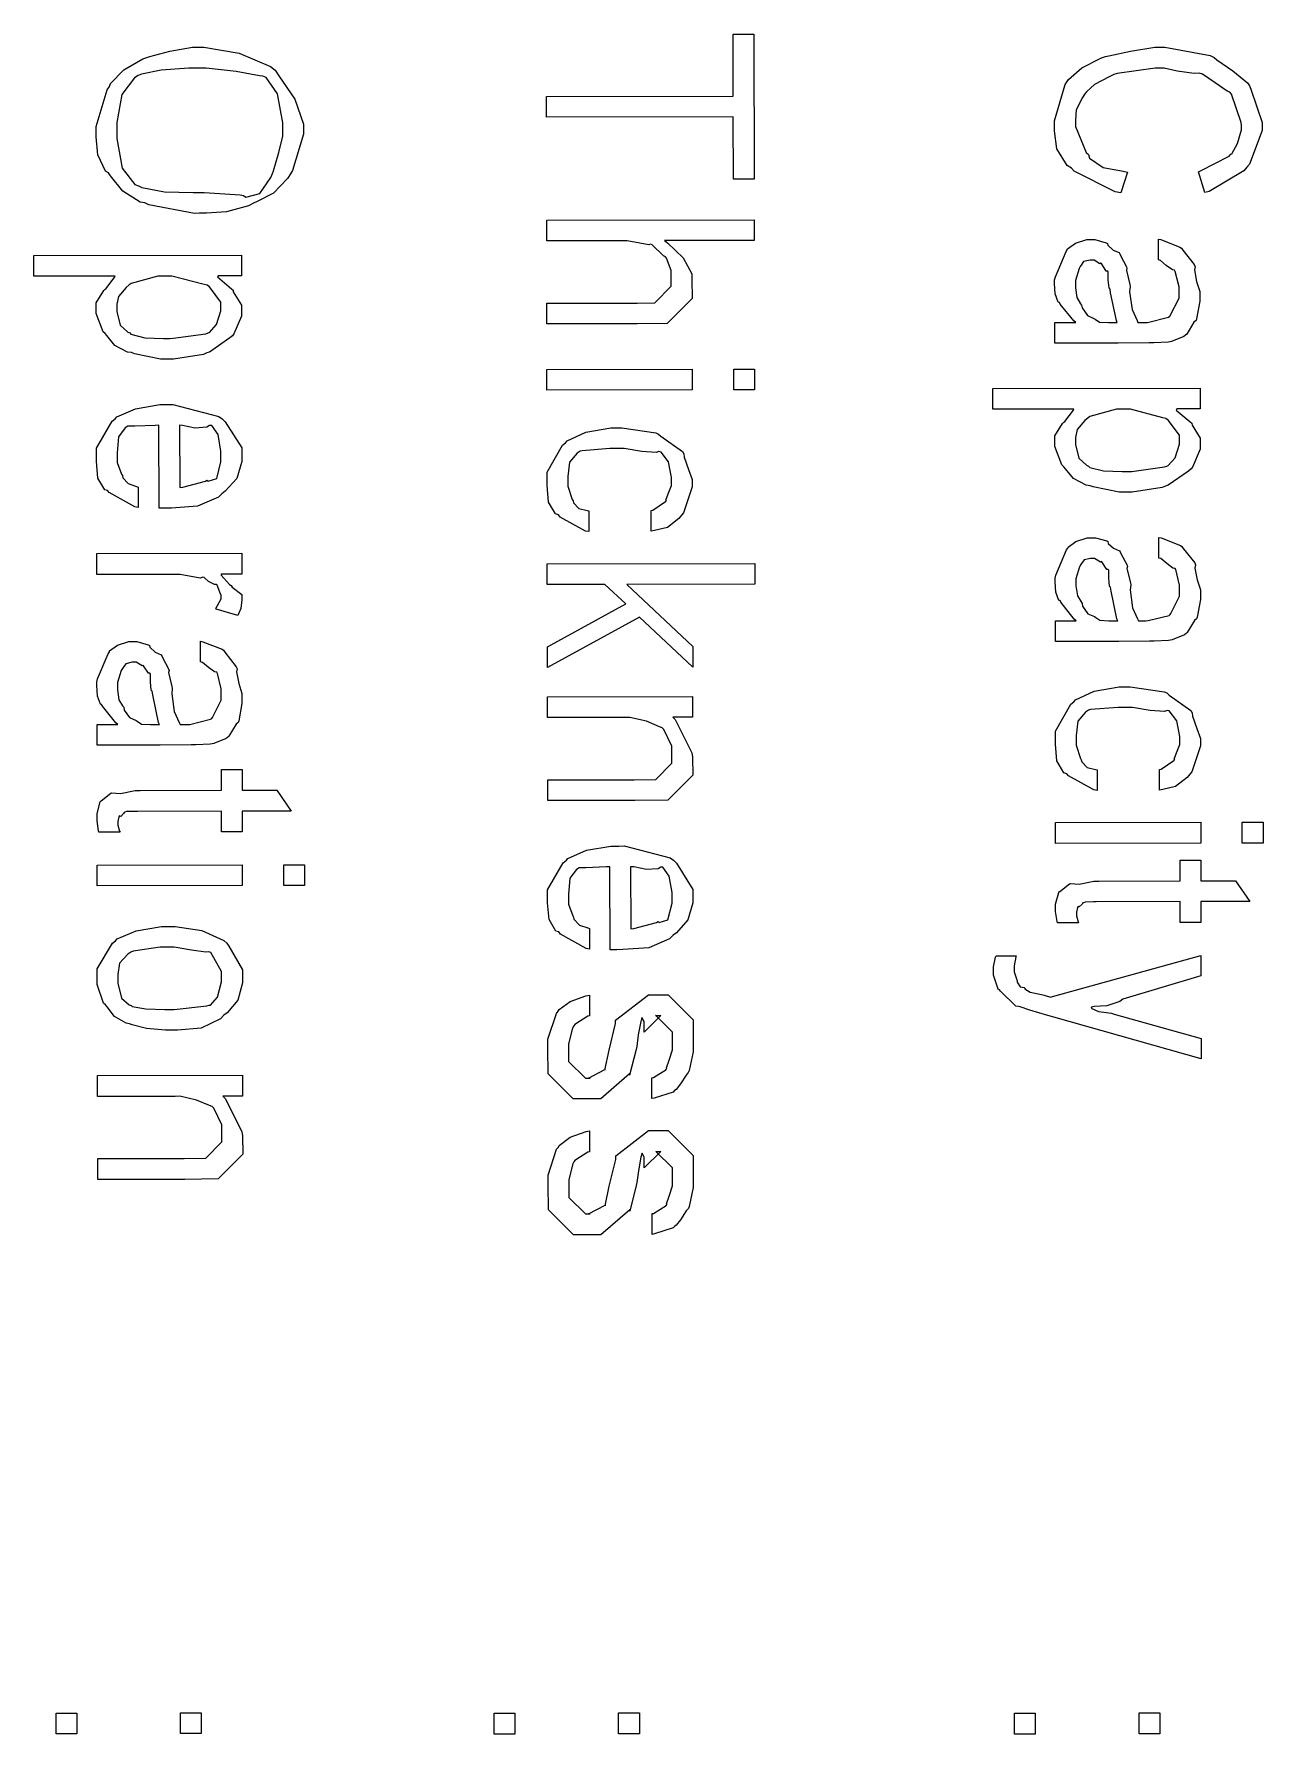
# Model space of a CAD drawing. Extents: x 0.1 to 11.6, y 0.3 to 16.2.
# Drawn here: x 7.782 to 8.605, y 2.979 to 4.117 of the extents above; entities that cross this region are included whole.
import ezdxf

# ---------------------------------------------------------------- set-up
doc = ezdxf.new("R2010")
doc.units = 0
doc.layers.get('0').update_dxf_attribs({"linetype": 'CONTINUOUS'})

msp = doc.modelspace()

# ---------------------------------------------------------------- linework, layer by layer
at = {"color": 0}
for points in [[(8.12494, 4.07497), (8.24994, 4.07519), (8.24994, 4.11686), (8.26383, 4.11686), (8.26406, 4.01964), (8.25017, 4.01964), (8.24994, 4.06131), (8.12494, 4.06108), (8.12494, 4.07497)], [(7.891, 4.10796), (7.89556, 4.10796), (7.91928, 4.10411), (7.94015, 4.09517), (7.94331, 4.09256), (7.94569, 4.08892), (7.95638, 4.07319), (7.96235, 4.05653), (7.9624, 4.0524), (7.96235, 4.04975), (7.95497, 4.0255), (7.9535, 4.02333), (7.95156, 4.02013), (7.94217, 4.01031), (7.93138, 4.00472), (7.92876, 4.00358), (7.9254, 4.0019), (7.91075, 3.99772), (7.89725, 3.99685), (7.89274, 3.99685), (7.88932, 3.99681), (7.85878, 4.0026), (7.85607, 4.00379), (7.85297, 4.00439), (7.84131, 4.01156), (7.83311, 4.02181), (7.83176, 4.02399), (7.82964, 4.02507), (7.82449, 4.03592), (7.82351, 4.04812), (7.82351, 4.05219), (7.82346, 4.05496), (7.83089, 4.07954), (7.83242, 4.08171), (7.83317, 4.08371), (7.84201, 4.09283), (7.85471, 4.10015), (7.85736, 4.10124), (7.85949, 4.10172), (7.87289, 4.10531), (7.88801, 4.10796), (7.891, 4.10796)], [(8.51406, 4.02442), (8.5095, 4.01053), (8.50564, 4.01128), (8.47835, 4.02507), (8.47651, 4.02701), (8.47364, 4.02881), (8.46658, 4.03999), (8.46522, 4.05208), (8.46522, 4.0561), (8.46517, 4.05875), (8.47222, 4.08311), (8.47368, 4.08496), (8.47444, 4.08643), (8.4834, 4.09413), (8.49647, 4.10092), (8.49929, 4.10189), (8.50157, 4.10221), (8.51594, 4.10536), (8.53228, 4.10796), (8.53554, 4.10796), (8.5389, 4.10796), (8.56939, 4.10238), (8.572, 4.10124), (8.57379, 4.0995), (8.58447, 4.09218), (8.59429, 4.08421), (8.59565, 4.08214), (8.59651, 4.07992), (8.60406, 4.05751), (8.60411, 4.05501), (8.60406, 4.05231), (8.5956, 4.02974), (8.59392, 4.02767), (8.5919, 4.02533), (8.56874, 4.0115), (8.56569, 4.01074), (8.56158, 4.02463), (8.56293, 4.02533), (8.58214, 4.0351), (8.58328, 4.03635), (8.58382, 4.03662), (8.58757, 4.04351), (8.59022, 4.05263), (8.59022, 4.05567), (8.59017, 4.05761), (8.58365, 4.0765), (8.58242, 4.07801), (8.58062, 4.0785), (8.57269, 4.08414), (8.56413, 4.09), (8.56201, 4.0906), (8.55871, 4.09033), (8.54725, 4.0919), (8.53847, 4.09407), (8.53554, 4.09407), (8.5325, 4.09403), (8.50711, 4.09044), (8.50493, 4.08974), (8.50174, 4.08822), (8.49197, 4.08311), (8.48649, 4.07818), (8.4854, 4.07671), (8.48378, 4.07438), (8.47971, 4.06614), (8.47906, 4.05914), (8.47911, 4.0574), (8.47906, 4.0549), (8.48633, 4.0376), (8.48779, 4.03614), (8.4885, 4.03375), (8.49767, 4.02746), (8.51113, 4.02496), (8.51406, 4.02442)], [(7.89057, 4.09407), (7.88547, 4.09403), (7.86697, 4.09272), (7.85389, 4.0899), (7.85151, 4.08908), (7.84907, 4.08751), (7.84071, 4.07628), (7.83735, 4.05751), (7.8374, 4.05219), (7.83735, 4.04688), (7.84093, 4.02696), (7.84933, 4.01611), (7.85172, 4.01531), (7.85406, 4.01411), (7.86919, 4.01124), (7.88851, 4.01074), (7.89296, 4.01074), (7.89572, 4.01074), (7.91997, 4.00911), (7.92204, 4.00879), (7.92372, 4.00765), (7.933, 4.01004), (7.94037, 4.02078), (7.94157, 4.02354), (7.94211, 4.02528), (7.94586, 4.03749), (7.94851, 4.04856), (7.94851, 4.05219), (7.94846, 4.0574), (7.94499, 4.07688), (7.93722, 4.08778), (7.93506, 4.08865), (7.93278, 4.08886), (7.91721, 4.09169), (7.89719, 4.09407), (7.89057, 4.09407)], [(8.12511, 3.99224), (8.264, 3.99246), (8.264, 3.97857), (8.2041, 3.97857), (8.20632, 3.97689), (8.21653, 3.96701), (8.22233, 3.95633), (8.22233, 3.95275), (8.22254, 3.93972), (8.20583, 3.92301), (8.18565, 3.92279), (8.12532, 3.92279), (8.12532, 3.93668), (8.18565, 3.93668), (8.1976, 3.9369), (8.20844, 3.94797), (8.20844, 3.95535), (8.20844, 3.95844), (8.20535, 3.96674), (8.20475, 3.96772), (8.20329, 3.96843), (8.19564, 3.97575), (8.19456, 3.97618), (8.19347, 3.97564), (8.17904, 3.9784), (8.17719, 3.97836), (8.12511, 3.97835), (8.12511, 3.99224)], [(8.47933, 3.92378), (8.47803, 3.92486), (8.46901, 3.93608), (8.46847, 3.93722), (8.46767, 3.93728), (8.4656, 3.94282), (8.46522, 3.94987), (8.46522, 3.95221), (8.46576, 3.95432), (8.47282, 3.97119), (8.47368, 3.97239), (8.47385, 3.97299), (8.47911, 3.97678), (8.48676, 3.97933), (8.48931, 3.97933), (8.49214, 3.97933), (8.49972, 3.97715), (8.5006, 3.97672), (8.50076, 3.97553), (8.50429, 3.97222), (8.50831, 3.97049), (8.50885, 3.96978), (8.50922, 3.96869), (8.51335, 3.96094), (8.51361, 3.96001), (8.51324, 3.95865), (8.51557, 3.94922), (8.51579, 3.94786), (8.5154, 3.94433), (8.51704, 3.93246), (8.52046, 3.92507), (8.521, 3.92378), (8.52225, 3.92378), (8.52501, 3.92378), (8.52599, 3.92378), (8.52746, 3.92383), (8.54144, 3.92725), (8.54226, 3.9279), (8.54264, 3.9285), (8.54856, 3.94011), (8.54856, 3.94396), (8.54856, 3.94764), (8.54601, 3.95796), (8.54551, 3.95871), (8.54411, 3.95893), (8.53993, 3.96197), (8.53597, 3.96533), (8.53467, 3.96565), (8.53467, 3.97954), (8.53624, 3.97922), (8.5491, 3.97418), (8.55007, 3.97347), (8.55094, 3.97211), (8.55865, 3.96246), (8.55919, 3.9611), (8.55881, 3.95893), (8.56028, 3.95111), (8.56244, 3.94444), (8.56244, 3.94222), (8.56244, 3.93793), (8.56028, 3.92617), (8.55985, 3.92507), (8.55843, 3.92388), (8.5536, 3.91585), (8.5529, 3.91531), (8.55181, 3.91433), (8.54351, 3.91097), (8.54249, 3.91075), (8.54118, 3.91058), (8.53157, 3.9101), (8.52838, 3.9101), (8.50776, 3.90989), (8.5006, 3.90989), (8.48449, 3.90989), (8.47911, 3.90989), (8.47569, 3.90989), (8.46799, 3.90989), (8.46544, 3.90989), (8.46544, 3.92378), (8.46892, 3.92378), (8.47672, 3.92378), (8.47933, 3.92378)], [(7.78185, 3.96864), (7.92074, 3.96886), (7.92074, 3.95497), (7.90511, 3.95497), (7.90479, 3.95426), (7.91411, 3.94629), (7.9151, 3.94542), (7.91531, 3.94417), (7.92074, 3.93539), (7.92074, 3.9324), (7.92074, 3.928), (7.91564, 3.91613), (7.91465, 3.91482), (7.91303, 3.91342), (7.89936, 3.90397), (7.89751, 3.90332), (7.89529, 3.90235), (7.87522, 3.89925), (7.87299, 3.89919), (7.86654, 3.89919), (7.84907, 3.90283), (7.84717, 3.90354), (7.84446, 3.90392), (7.83589, 3.90842), (7.83062, 3.91493), (7.82958, 3.91635), (7.82807, 3.91749), (7.82351, 3.92985), (7.82351, 3.93392), (7.82351, 3.93696), (7.82856, 3.94521), (7.82958, 3.94607), (7.83014, 3.9465), (7.83604, 3.95421), (7.8361, 3.95475), (7.78185, 3.95475), (7.78185, 3.96864)], [(8.50711, 3.92378), (8.50662, 3.92503), (8.50265, 3.94363), (8.50233, 3.94613), (8.50163, 3.94683), (8.50108, 3.95231), (8.50114, 3.95751), (8.50082, 3.95806), (8.49978, 3.95811), (8.49647, 3.96317), (8.49604, 3.96349), (8.49556, 3.96306), (8.49164, 3.96544), (8.4904, 3.96544), (8.48893, 3.96544), (8.4846, 3.96446), (8.4829, 3.96203), (8.48236, 3.96132), (8.48156, 3.95985), (8.47911, 3.95188), (8.47911, 3.94917), (8.47911, 3.947), (8.48008, 3.94038), (8.48253, 3.93631), (8.48324, 3.93528), (8.48356, 3.93349), (8.48714, 3.92839), (8.49154, 3.92649), (8.49235, 3.92594), (8.49235, 3.92594), (8.49522, 3.92404), (8.50119, 3.92378), (8.50319, 3.92378), (8.50711, 3.92378)], [(7.87125, 3.95475), (7.86486, 3.95475), (7.847, 3.94987), (7.84565, 3.94889), (7.84358, 3.94726), (7.83843, 3.94119), (7.8374, 3.93593), (7.8374, 3.93414), (7.8374, 3.9311), (7.83951, 3.92199), (7.84462, 3.91737), (7.84608, 3.91678), (7.84679, 3.91585), (7.85596, 3.91357), (7.86854, 3.91308), (7.87278, 3.91308), (7.875, 3.91314), (7.89697, 3.91624), (7.89839, 3.91678), (7.89936, 3.91704), (7.90414, 3.92231), (7.90685, 3.93147), (7.90685, 3.93371), (7.90685, 3.93744), (7.89925, 3.9476), (7.89774, 3.94868), (7.89578, 3.94911), (7.87413, 3.95481), (7.87125, 3.95475)], [(8.12532, 3.89236), (8.22254, 3.89258), (8.22254, 3.87869), (8.12532, 3.87847), (8.12532, 3.89236)], [(8.25032, 3.89258), (8.26421, 3.89258), (8.26421, 3.87869), (8.25032, 3.87869), (8.25032, 3.89258)], [(8.42372, 3.8795), (8.56261, 3.87972), (8.56261, 3.86583), (8.54699, 3.86583), (8.54665, 3.86513), (8.55599, 3.85715), (8.55697, 3.85628), (8.55718, 3.85503), (8.56261, 3.84625), (8.56261, 3.84326), (8.56261, 3.83886), (8.55751, 3.82699), (8.55653, 3.82568), (8.5549, 3.82428), (8.54124, 3.81483), (8.53939, 3.81418), (8.53717, 3.81321), (8.51708, 3.81011), (8.51486, 3.81006), (8.5084, 3.81006), (8.49094, 3.81369), (8.48904, 3.8144), (8.48633, 3.81478), (8.47775, 3.81928), (8.4725, 3.82579), (8.47146, 3.82721), (8.46994, 3.82835), (8.46539, 3.84071), (8.46539, 3.84478), (8.46539, 3.84782), (8.47043, 3.85607), (8.47146, 3.85693), (8.472, 3.85736), (8.47792, 3.86507), (8.47797, 3.86561), (8.42372, 3.86561), (8.42372, 3.8795)], [(7.85167, 3.81347), (7.85167, 3.79981), (7.84944, 3.80029), (7.83225, 3.8099), (7.83106, 3.81131), (7.82921, 3.81174), (7.82465, 3.8195), (7.82368, 3.83083), (7.82368, 3.83301), (7.82368, 3.83957), (7.83415, 3.85764), (7.83626, 3.85926), (7.83729, 3.86051), (7.84972, 3.86594), (7.866, 3.86882), (7.87142, 3.86882), (7.87483, 3.86887), (7.90571, 3.86089), (7.90788, 3.85926), (7.90994, 3.85732), (7.9209, 3.83974), (7.9209, 3.83388), (7.9209, 3.83078), (7.91764, 3.81928), (7.90989, 3.81076), (7.90767, 3.80914), (7.90533, 3.80675), (7.89139, 3.80072), (7.87392, 3.79943), (7.8699, 3.79937), (7.86882, 3.79937), (7.86638, 3.79937), (7.86556, 3.79937), (7.86535, 3.85493), (7.86307, 3.85482), (7.84928, 3.85428), (7.84472, 3.85428), (7.84293, 3.85314), (7.83843, 3.84717), (7.83757, 3.83643), (7.83757, 3.83279), (7.83757, 3.82992), (7.84044, 3.8221), (7.84104, 3.82129), (7.84131, 3.81982), (7.84494, 3.81586), (7.85047, 3.81396), (7.85167, 3.81347)], [(8.51313, 3.86561), (8.50672, 3.86561), (8.48887, 3.86074), (8.48753, 3.85975), (8.48546, 3.85813), (8.48031, 3.85206), (8.47928, 3.84679), (8.47928, 3.845), (8.47928, 3.84196), (8.48139, 3.83285), (8.48649, 3.82824), (8.48796, 3.82764), (8.48867, 3.82671), (8.49783, 3.82443), (8.51042, 3.82394), (8.51465, 3.82394), (8.51688, 3.824), (8.53885, 3.8271), (8.54025, 3.82764), (8.54124, 3.8279), (8.546, 3.83317), (8.54872, 3.84233), (8.54872, 3.84457), (8.54872, 3.84831), (8.54113, 3.85846), (8.53961, 3.85954), (8.53765, 3.85997), (8.516, 3.86567), (8.51313, 3.86561)], [(7.87924, 3.85493), (7.87944, 3.81326), (7.88146, 3.81347), (7.89665, 3.8176), (7.89768, 3.81825), (7.89839, 3.8176), (7.90419, 3.81939), (7.90701, 3.83057), (7.90701, 3.83388), (7.90701, 3.83762), (7.90506, 3.84868), (7.90082, 3.85471), (7.89942, 3.85471), (7.89763, 3.85357), (7.88976, 3.85297), (7.88129, 3.85487), (7.87924, 3.85493)], [(8.15338, 3.79764), (8.15338, 3.78375), (8.15115, 3.78413), (8.13417, 3.79351), (8.13297, 3.79503), (8.13108, 3.79557), (8.12642, 3.80354), (8.12537, 3.81478), (8.12537, 3.81694), (8.12537, 3.82351), (8.13568, 3.84158), (8.13775, 3.84321), (8.13878, 3.84457), (8.15142, 3.85026), (8.16803, 3.85319), (8.17356, 3.85319), (8.17551, 3.85325), (8.19814, 3.84982), (8.20003, 3.84907), (8.20144, 3.84754), (8.21599, 3.83735), (8.21696, 3.83583), (8.21718, 3.8335), (8.22011, 3.82525), (8.2226, 3.81858), (8.2226, 3.81629), (8.2226, 3.81369), (8.21664, 3.79622), (8.21544, 3.79482), (8.21365, 3.79249), (8.20589, 3.78651), (8.19721, 3.7844), (8.19504, 3.78396), (8.19504, 3.79785), (8.19618, 3.79818), (8.20469, 3.80382), (8.20524, 3.80458), (8.20492, 3.80479), (8.20649, 3.80908), (8.20871, 3.81451), (8.20871, 3.81629), (8.20871, 3.81988), (8.2066, 3.83046), (8.20167, 3.83703), (8.20025, 3.83735), (8.1984, 3.83675), (8.18886, 3.83746), (8.17697, 3.83936), (8.17399, 3.83931), (8.16738, 3.83931), (8.14887, 3.83789), (8.14751, 3.83757), (8.14546, 3.83626), (8.14031, 3.83018), (8.13926, 3.82058), (8.13926, 3.81739), (8.13926, 3.81413), (8.14214, 3.80524), (8.14274, 3.80436), (8.14301, 3.80296), (8.14665, 3.79915), (8.15218, 3.79785), (8.15338, 3.79764)], [(8.47965, 3.72412), (8.47835, 3.72521), (8.46935, 3.73643), (8.46881, 3.73757), (8.46799, 3.73763), (8.46593, 3.74317), (8.46554, 3.75022), (8.46554, 3.75256), (8.4661, 3.75467), (8.47314, 3.77154), (8.47401, 3.77274), (8.47418, 3.77333), (8.47943, 3.77713), (8.48708, 3.77968), (8.48964, 3.77968), (8.49246, 3.77968), (8.50006, 3.7775), (8.50092, 3.77707), (8.50108, 3.77588), (8.50461, 3.77257), (8.50862, 3.77083), (8.50917, 3.77013), (8.50956, 3.76904), (8.51367, 3.76129), (8.51394, 3.76036), (8.51357, 3.759), (8.5159, 3.74957), (8.51611, 3.74821), (8.51574, 3.74468), (8.51736, 3.73281), (8.52078, 3.72542), (8.52132, 3.72412), (8.52257, 3.72412), (8.52533, 3.72412), (8.52631, 3.72412), (8.52778, 3.72418), (8.54178, 3.7276), (8.54258, 3.72825), (8.54297, 3.72885), (8.54887, 3.74044), (8.54887, 3.74431), (8.54889, 3.74799), (8.54633, 3.75831), (8.54585, 3.75906), (8.54443, 3.75928), (8.54025, 3.76232), (8.53629, 3.76568), (8.53499, 3.766), (8.53499, 3.77989), (8.53657, 3.77957), (8.54943, 3.77453), (8.5504, 3.77382), (8.55126, 3.77246), (8.55897, 3.76281), (8.55951, 3.76144), (8.55914, 3.75928), (8.5606, 3.75146), (8.56278, 3.74479), (8.56276, 3.74257), (8.56278, 3.73828), (8.5606, 3.72651), (8.56017, 3.72542), (8.55875, 3.72422), (8.55393, 3.71619), (8.55322, 3.71565), (8.55214, 3.71468), (8.54383, 3.71132), (8.54281, 3.7111), (8.5415, 3.71094), (8.5319, 3.71044), (8.52869, 3.71044), (8.50808, 3.71024), (8.50092, 3.71024), (8.48481, 3.71024), (8.47943, 3.71024), (8.47601, 3.71024), (8.46832, 3.71024), (8.46576, 3.71024), (8.46576, 3.72412), (8.46924, 3.72412), (8.47706, 3.72412), (8.47965, 3.72412)], [(7.82383, 3.76899), (7.92106, 3.76921), (7.92106, 3.75532), (7.90717, 3.75532), (7.90711, 3.75461), (7.91271, 3.74832), (7.9139, 3.74772), (7.9145, 3.74658), (7.92106, 3.7416), (7.92106, 3.7399), (7.92106, 3.73801), (7.92031, 3.73226), (7.91868, 3.72863), (7.91824, 3.72754), (7.90392, 3.73188), (7.90354, 3.73226), (7.90717, 3.73882), (7.90717, 3.741), (7.90717, 3.741), (7.90636, 3.74322), (7.90446, 3.74783), (7.90392, 3.74837), (7.90261, 3.74837), (7.89865, 3.75032), (7.89578, 3.75293), (7.89481, 3.75315), (7.89318, 3.7525), (7.87972, 3.7551), (7.87526, 3.7551), (7.82383, 3.7551), (7.82383, 3.76899)], [(8.12549, 3.76226), (8.26437, 3.76247), (8.26437, 3.74858), (8.17888, 3.74837), (8.22293, 3.70692), (8.22293, 3.69303), (8.18733, 3.72646), (8.12571, 3.69282), (8.12571, 3.70671), (8.178, 3.73535), (8.16411, 3.74837), (8.12549, 3.74837), (8.12549, 3.76226)], [(8.50743, 3.72412), (8.50694, 3.72537), (8.50299, 3.74397), (8.50265, 3.74647), (8.50196, 3.74718), (8.50142, 3.75265), (8.50146, 3.75786), (8.50114, 3.7584), (8.50011, 3.75846), (8.49679, 3.76351), (8.49636, 3.76383), (8.49588, 3.7634), (8.49197, 3.76579), (8.49072, 3.76579), (8.48926, 3.76579), (8.48492, 3.76481), (8.48324, 3.76237), (8.48269, 3.76167), (8.48188, 3.76019), (8.47943, 3.75222), (8.47944, 3.74951), (8.47943, 3.74735), (8.48042, 3.74072), (8.48286, 3.73665), (8.48356, 3.73562), (8.48389, 3.73383), (8.48747, 3.72874), (8.49186, 3.72683), (8.49268, 3.72629), (8.49268, 3.72629), (8.49556, 3.72439), (8.50151, 3.72412), (8.50353, 3.72412), (8.50743, 3.72412)], [(7.838, 3.65462), (7.83669, 3.65571), (7.82769, 3.66693), (7.82715, 3.66808), (7.82633, 3.66813), (7.82428, 3.67367), (7.82389, 3.68072), (7.82389, 3.68306), (7.82443, 3.68517), (7.83149, 3.70204), (7.83236, 3.70324), (7.83251, 3.70383), (7.83778, 3.70763), (7.84543, 3.71018), (7.84799, 3.71018), (7.85081, 3.71018), (7.8584, 3.70801), (7.85926, 3.70757), (7.85943, 3.70638), (7.86296, 3.70307), (7.86697, 3.70133), (7.86751, 3.70063), (7.86789, 3.69954), (7.87201, 3.69179), (7.87229, 3.69086), (7.8719, 3.6895), (7.87424, 3.68007), (7.87446, 3.67871), (7.87408, 3.67518), (7.87571, 3.66331), (7.87913, 3.65593), (7.87967, 3.65462), (7.88092, 3.65462), (7.88368, 3.65462), (7.88465, 3.65462), (7.88613, 3.65468), (7.90013, 3.6581), (7.90093, 3.65875), (7.90132, 3.65935), (7.90722, 3.67096), (7.90722, 3.67481), (7.90722, 3.6785), (7.90468, 3.68881), (7.90419, 3.68956), (7.90278, 3.68978), (7.8986, 3.69282), (7.89464, 3.69618), (7.89333, 3.6965), (7.89333, 3.71039), (7.89492, 3.71007), (7.90776, 3.70503), (7.90875, 3.70432), (7.90961, 3.70296), (7.91732, 3.69331), (7.91786, 3.69194), (7.91749, 3.68978), (7.91894, 3.68197), (7.92111, 3.67529), (7.92111, 3.67307), (7.92111, 3.66878), (7.91894, 3.65701), (7.91851, 3.65593), (7.9171, 3.65474), (7.91228, 3.64671), (7.91157, 3.64615), (7.91049, 3.64518), (7.90218, 3.64182), (7.90115, 3.6416), (7.89985, 3.64144), (7.89025, 3.64094), (7.88704, 3.64094), (7.86643, 3.64074), (7.85926, 3.64074), (7.84315, 3.64074), (7.83778, 3.64074), (7.83436, 3.64074), (7.82667, 3.64074), (7.82411, 3.64074), (7.82411, 3.65462), (7.82758, 3.65462), (7.83539, 3.65462), (7.838, 3.65462)], [(7.86578, 3.65462), (7.86529, 3.65587), (7.86133, 3.67449), (7.861, 3.67697), (7.86029, 3.67768), (7.85975, 3.68317), (7.85981, 3.68837), (7.85949, 3.68892), (7.85846, 3.68896), (7.85514, 3.69401), (7.85471, 3.69433), (7.85422, 3.6939), (7.85032, 3.69629), (7.84907, 3.69629), (7.8476, 3.69629), (7.84326, 3.69532), (7.84158, 3.69287), (7.84104, 3.69217), (7.84022, 3.69069), (7.83778, 3.68272), (7.83778, 3.68001), (7.83778, 3.67785), (7.83876, 3.67122), (7.84119, 3.66715), (7.8419, 3.66613), (7.84224, 3.66433), (7.84581, 3.65924), (7.85021, 3.65733), (7.85101, 3.65679), (7.85101, 3.65679), (7.85389, 3.65489), (7.85986, 3.65462), (7.86187, 3.65462), (7.86578, 3.65462)], [(8.49371, 3.62429), (8.49371, 3.6104), (8.49149, 3.61079), (8.4745, 3.62017), (8.47331, 3.62169), (8.4714, 3.62224), (8.46674, 3.63021), (8.46571, 3.64144), (8.46571, 3.64361), (8.46571, 3.65018), (8.47601, 3.66824), (8.47808, 3.66986), (8.47911, 3.67122), (8.49175, 3.67692), (8.50836, 3.67985), (8.51389, 3.67985), (8.51585, 3.6799), (8.53847, 3.67649), (8.54036, 3.67572), (8.54178, 3.67421), (8.55632, 3.66401), (8.55729, 3.66249), (8.55751, 3.66015), (8.56044, 3.6519), (8.56293, 3.64524), (8.56293, 3.64296), (8.56293, 3.64035), (8.55697, 3.62289), (8.55578, 3.62147), (8.55399, 3.61914), (8.54622, 3.61317), (8.53754, 3.61106), (8.53538, 3.61062), (8.53538, 3.62451), (8.53651, 3.62483), (8.54503, 3.63049), (8.54557, 3.63124), (8.54525, 3.63146), (8.54682, 3.63574), (8.54904, 3.64117), (8.54904, 3.64296), (8.54904, 3.64654), (8.54693, 3.65712), (8.54199, 3.66368), (8.54058, 3.66401), (8.53874, 3.66342), (8.52919, 3.66411), (8.51731, 3.66601), (8.51432, 3.66596), (8.50771, 3.66596), (8.48921, 3.66456), (8.48785, 3.66422), (8.48579, 3.66292), (8.48062, 3.65685), (8.4796, 3.64725), (8.4796, 3.64404), (8.4796, 3.64079), (8.48247, 3.63189), (8.48307, 3.63103), (8.48335, 3.62961), (8.48697, 3.62582), (8.49251, 3.62451), (8.49371, 3.62429)], [(8.1256, 3.67312), (8.22282, 3.67333), (8.22282, 3.65946), (8.20958, 3.65944), (8.21115, 3.65788), (8.22222, 3.63569), (8.22282, 3.63276), (8.22304, 3.62061), (8.20632, 3.60389), (8.18419, 3.60368), (8.12582, 3.60368), (8.12582, 3.61757), (8.18375, 3.61757), (8.19808, 3.61778), (8.20893, 3.62885), (8.20893, 3.63601), (8.20893, 3.64014), (8.2035, 3.65136), (8.20242, 3.6525), (8.20068, 3.6531), (8.192, 3.65679), (8.18072, 3.65929), (8.17768, 3.65924), (8.1256, 3.65924), (8.1256, 3.67312)], [(7.83946, 3.58257), (7.82536, 3.58257), (7.82503, 3.5835), (7.82406, 3.59017), (7.82406, 3.59233), (7.82406, 3.59511), (7.82622, 3.60275), (7.82667, 3.6034), (7.82687, 3.60346), (7.83328, 3.60856), (7.83404, 3.60883), (7.83404, 3.60883), (7.83974, 3.60846), (7.84961, 3.61035), (7.85292, 3.61035), (7.90739, 3.61057), (7.90739, 3.62446), (7.92128, 3.62446), (7.92128, 3.61057), (7.9445, 3.61057), (7.95404, 3.59668), (7.92128, 3.59668), (7.92128, 3.58279), (7.90739, 3.58279), (7.90739, 3.59668), (7.85118, 3.59646), (7.84933, 3.59646), (7.84381, 3.59631), (7.84261, 3.59592), (7.84229, 3.59581), (7.84185, 3.59506), (7.8399, 3.59315), (7.83908, 3.59349), (7.83903, 3.59343), (7.83876, 3.59278), (7.83794, 3.58968), (7.83794, 3.58865), (7.83794, 3.58713), (7.83919, 3.58322), (7.83946, 3.58257)], [(8.46582, 3.58892), (8.56304, 3.58914), (8.56304, 3.57525), (8.46582, 3.57503), (8.46582, 3.58892)], [(8.59082, 3.58914), (8.60471, 3.58914), (8.60471, 3.57525), (8.59082, 3.57525), (8.59082, 3.58914)], [(8.15375, 3.51796), (8.15375, 3.50429), (8.15153, 3.50478), (8.13433, 3.51438), (8.13314, 3.51579), (8.13129, 3.51622), (8.12674, 3.52399), (8.12576, 3.53532), (8.12576, 3.53749), (8.12576, 3.54406), (8.13624, 3.56212), (8.13835, 3.56375), (8.13937, 3.565), (8.15181, 3.57042), (8.16808, 3.57329), (8.1735, 3.57329), (8.17692, 3.57335), (8.20779, 3.56538), (8.20996, 3.56375), (8.21203, 3.56179), (8.22299, 3.54422), (8.22299, 3.53836), (8.22299, 3.53526), (8.21972, 3.52376), (8.21197, 3.51525), (8.20975, 3.51361), (8.20742, 3.51124), (8.19347, 3.50521), (8.176, 3.5039), (8.17199, 3.50385), (8.1709, 3.50385), (8.16846, 3.50385), (8.16764, 3.50385), (8.16743, 3.5594), (8.16515, 3.55931), (8.15136, 3.55875), (8.14681, 3.55875), (8.14501, 3.55761), (8.14051, 3.55165), (8.13965, 3.5409), (8.13965, 3.53728), (8.13965, 3.5344), (8.14253, 3.52658), (8.14312, 3.52576), (8.14339, 3.52431), (8.14703, 3.52035), (8.15256, 3.51844), (8.15375, 3.51796)], [(8.48128, 3.52192), (8.46718, 3.52192), (8.46685, 3.52285), (8.46588, 3.52951), (8.46588, 3.53168), (8.46588, 3.53444), (8.46804, 3.5421), (8.46847, 3.54275), (8.46869, 3.54281), (8.4751, 3.5479), (8.47586, 3.54818), (8.47586, 3.54818), (8.48156, 3.54779), (8.49143, 3.54969), (8.49474, 3.54969), (8.54921, 3.54992), (8.54921, 3.56381), (8.5631, 3.56381), (8.5631, 3.54992), (8.58632, 3.54992), (8.59586, 3.53603), (8.5631, 3.53603), (8.5631, 3.52214), (8.54921, 3.52214), (8.54921, 3.53603), (8.493, 3.53581), (8.49115, 3.53581), (8.48563, 3.53564), (8.48443, 3.53526), (8.4841, 3.53515), (8.48367, 3.5344), (8.48172, 3.5325), (8.4809, 3.53282), (8.48085, 3.53276), (8.48058, 3.53211), (8.47976, 3.52903), (8.47976, 3.528), (8.47976, 3.52647), (8.48101, 3.52257), (8.48128, 3.52192)], [(7.82411, 3.56044), (7.92133, 3.56065), (7.92133, 3.54676), (7.82411, 3.54656), (7.82411, 3.56044)], [(7.94911, 3.56065), (7.963, 3.56065), (7.963, 3.54676), (7.94911, 3.54676), (7.94911, 3.56065)], [(8.18132, 3.5594), (8.18153, 3.51774), (8.18354, 3.51796), (8.19874, 3.52208), (8.19976, 3.52274), (8.20047, 3.52208), (8.20628, 3.52387), (8.2091, 3.53504), (8.2091, 3.53836), (8.2091, 3.5421), (8.20714, 3.55317), (8.2029, 3.55919), (8.2015, 3.55919), (8.19971, 3.55806), (8.19185, 3.55746), (8.18338, 3.55935), (8.18132, 3.5594)], [(7.87278, 3.51942), (7.87646, 3.51947), (7.89432, 3.51676), (7.9089, 3.5101), (7.91097, 3.50814), (7.91237, 3.50635), (7.92139, 3.49029), (7.92139, 3.48492), (7.92139, 3.48178), (7.91835, 3.47011), (7.91108, 3.46158), (7.90901, 3.45996), (7.90679, 3.45751), (7.89382, 3.45139), (7.87799, 3.45003), (7.87429, 3.44997), (7.86996, 3.44997), (7.8571, 3.45111), (7.8476, 3.45361), (7.84586, 3.45432), (7.84347, 3.45469), (7.83572, 3.45915), (7.83078, 3.46556), (7.82981, 3.4669), (7.8284, 3.46799), (7.82417, 3.48053), (7.82417, 3.48469), (7.82417, 3.491), (7.83447, 3.50831), (7.83653, 3.50988), (7.83757, 3.51112), (7.85032, 3.51654), (7.86714, 3.51942), (7.87278, 3.51942)], [(7.87278, 3.50553), (7.86626, 3.50553), (7.84814, 3.50282), (7.84674, 3.50228), (7.84457, 3.50088), (7.83914, 3.49485), (7.83806, 3.48725), (7.83806, 3.48469), (7.83806, 3.4815), (7.84033, 3.4714), (7.84549, 3.4669), (7.84694, 3.46647), (7.84765, 3.46582), (7.85682, 3.46419), (7.86942, 3.46386), (7.87364, 3.46386), (7.87576, 3.46392), (7.89757, 3.46625), (7.89903, 3.46669), (7.90001, 3.46685), (7.90478, 3.47211), (7.9075, 3.48232), (7.9075, 3.48492), (7.9075, 3.48931), (7.90022, 3.50196), (7.89882, 3.5025), (7.89692, 3.50217), (7.88726, 3.50358), (7.87565, 3.50558), (7.87278, 3.50553)], [(8.426, 3.49983), (8.43946, 3.49983), (8.43913, 3.49903), (8.43815, 3.49317), (8.43815, 3.49115), (8.43815, 3.48915), (8.43978, 3.48367), (8.44011, 3.48313), (8.44015, 3.4821), (8.44206, 3.479), (8.44471, 3.47846), (8.44531, 3.47814), (8.44521, 3.47769), (8.44889, 3.47542), (8.45638, 3.4739), (8.45811, 3.47336), (8.45811, 3.47336), (8.46175, 3.47222), (8.46224, 3.47206), (8.56315, 3.50006), (8.56315, 3.48637), (8.51085, 3.47075), (8.5089, 3.46924), (8.50017, 3.46636), (8.49164, 3.46576), (8.48981, 3.46533), (8.48975, 3.46479), (8.49457, 3.46257), (8.50319, 3.46132), (8.50499, 3.46078), (8.56337, 3.4445), (8.56337, 3.43083), (8.46463, 3.45882), (8.46072, 3.45975), (8.44857, 3.46332), (8.44206, 3.46556), (8.44097, 3.46576), (8.43929, 3.46615), (8.42904, 3.47618), (8.42839, 3.47706), (8.42735, 3.47754), (8.42426, 3.48682), (8.42426, 3.48986), (8.42426, 3.49235), (8.42567, 3.49897), (8.426, 3.49983)], [(8.15369, 3.47347), (8.15369, 3.45958), (8.15256, 3.45936), (8.14388, 3.45378), (8.14328, 3.45285), (8.14242, 3.45139), (8.13981, 3.44097), (8.13981, 3.43744), (8.13981, 3.42899), (8.1511, 3.41792), (8.15414, 3.41792), (8.15306, 3.41792), (8.16411, 3.42378), (8.16411, 3.42333), (8.16693, 3.43658), (8.17128, 3.45437), (8.17128, 3.45676), (8.19319, 3.47368), (8.19601, 3.47368), (8.20643, 3.47368), (8.22314, 3.45697), (8.22314, 3.44026), (8.22314, 3.4356), (8.22043, 3.42296), (8.21989, 3.42161), (8.21843, 3.41992), (8.21463, 3.41407), (8.21175, 3.41032), (8.21078, 3.40967), (8.20969, 3.40858), (8.19715, 3.40451), (8.19558, 3.40424), (8.19558, 3.41812), (8.19661, 3.41829), (8.20497, 3.42356), (8.20557, 3.42443), (8.20529, 3.42475), (8.20703, 3.4299), (8.20925, 3.43674), (8.20925, 3.43896), (8.20925, 3.44874), (8.19819, 3.45979), (8.19797, 3.45979), (8.20144, 3.45979), (8.19037, 3.44874), (8.19037, 3.45589), (8.18886, 3.4585), (8.1881, 3.45583), (8.18647, 3.44678), (8.18544, 3.43901), (8.18494, 3.43701), (8.18061, 3.41986), (8.18061, 3.42074), (8.16129, 3.40403), (8.15588, 3.40403), (8.14285, 3.40403), (8.12614, 3.42074), (8.12592, 3.43767), (8.12592, 3.4439), (8.13167, 3.46121), (8.13286, 3.46263), (8.13346, 3.46382), (8.14074, 3.46924), (8.15142, 3.4731), (8.15369, 3.47347)], [(7.82433, 3.4196), (7.92156, 3.41982), (7.92156, 3.40593), (7.90831, 3.40593), (7.90989, 3.40435), (7.92096, 3.38217), (7.92156, 3.37924), (7.92176, 3.36708), (7.90506, 3.35038), (7.88292, 3.35015), (7.82454, 3.35015), (7.82454, 3.36404), (7.88249, 3.36404), (7.89681, 3.36426), (7.90767, 3.37532), (7.90767, 3.38249), (7.90767, 3.38661), (7.90224, 3.39785), (7.90115, 3.39899), (7.89942, 3.39958), (7.89074, 3.40326), (7.87944, 3.40576), (7.87642, 3.40571), (7.82433, 3.40571), (7.82433, 3.4196)], [(8.15381, 3.38254), (8.15381, 3.36865), (8.15267, 3.36843), (8.14399, 3.36285), (8.14339, 3.36193), (8.14253, 3.36046), (8.13992, 3.35004), (8.13992, 3.34651), (8.13992, 3.33806), (8.15121, 3.32699), (8.15424, 3.32699), (8.15315, 3.32699), (8.16422, 3.33285), (8.16422, 3.33242), (8.16704, 3.34565), (8.17139, 3.36344), (8.17139, 3.36583), (8.19331, 3.38276), (8.19612, 3.38276), (8.20654, 3.38276), (8.22325, 3.36604), (8.22325, 3.34933), (8.22325, 3.34467), (8.22054, 3.33203), (8.22, 3.33068), (8.21853, 3.329), (8.21474, 3.32314), (8.21186, 3.31939), (8.21089, 3.31874), (8.20979, 3.31765), (8.19726, 3.31358), (8.19569, 3.31332), (8.19569, 3.32721), (8.19672, 3.32736), (8.20508, 3.33263), (8.20568, 3.3335), (8.2054, 3.33382), (8.20714, 3.33897), (8.20936, 3.34581), (8.20936, 3.34804), (8.20936, 3.35781), (8.19829, 3.36888), (8.19808, 3.36888), (8.20156, 3.36888), (8.19049, 3.35781), (8.19049, 3.36496), (8.18896, 3.36757), (8.18821, 3.3649), (8.18658, 3.35585), (8.18554, 3.3481), (8.18506, 3.34608), (8.18072, 3.32894), (8.18072, 3.32981), (8.1614, 3.3131), (8.15597, 3.3131), (8.14296, 3.3131), (8.12625, 3.32981), (8.12603, 3.34674), (8.12603, 3.35297), (8.13178, 3.37028), (8.13297, 3.37169), (8.13357, 3.37289), (8.14085, 3.37831), (8.15153, 3.38217), (8.15381, 3.38254)], [(7.87993, 2.993), (7.89382, 2.993), (7.89382, 2.97911), (7.87993, 2.97911), (7.87993, 2.993)], [(7.79661, 2.99278), (7.8105, 2.99278), (7.81049, 2.97889), (7.7966, 2.97889), (7.79661, 2.99278)], [(8.08996, 2.99274), (8.10385, 2.99274), (8.10385, 2.97885), (8.08996, 2.97885), (8.08996, 2.99274)], [(8.17329, 2.99294), (8.18718, 2.99294), (8.18718, 2.97906), (8.17329, 2.97906), (8.17329, 2.99294)], [(8.43837, 2.99274), (8.45226, 2.99274), (8.45226, 2.97885), (8.43837, 2.97885), (8.43837, 2.99274)], [(8.52169, 2.99294), (8.5356, 2.99294), (8.5356, 2.97906), (8.52171, 2.97906), (8.52169, 2.99294)]]:
    msp.add_lwpolyline(points, close=True, dxfattribs=at)

doc.saveas('drawing.dxf')
